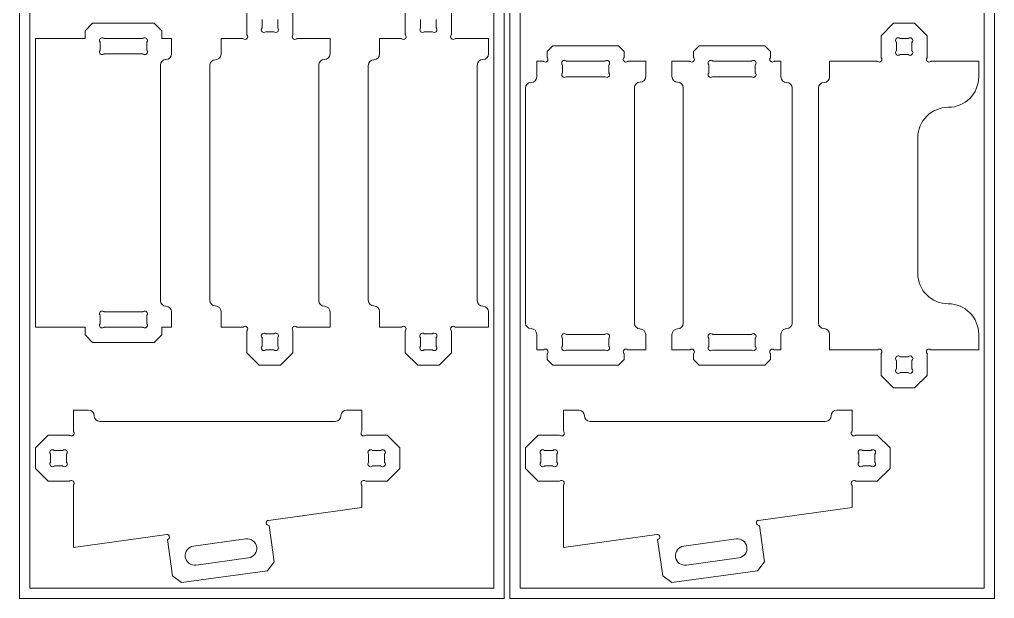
# Model space of a CAD drawing. Header units: millimetres. Extents: x 0 to 2440, y 0 to 1220.
# Drawn here: x 0 to 1217, y 0 to 722 of the extents above; entities that cross this region are included whole.
import ezdxf

# ---------------------------------------------------------------- set-up
doc = ezdxf.new("R2010")
doc.units = ezdxf.units.MM

msp = doc.modelspace()

# ---------------------------------------------------------------- linework, layer by layer
at = {"color": 7, "linetype": 'Continuous', "lineweight": 15}
for p, q in [((0, 1220), (0, 0)), ((604.9, 0), (604.9, 1220)), ((611.7, 1220), (611.7, 0)), ((1216.6, 0), (1216.6, 1220)), ((13, 1207), (13, 13)), ((591.9, 13), (591.9, 1207)), ((624.7, 1207), (624.7, 13)), ((1203.6, 13), (1203.6, 1207)), ((283.7, 703.5), (283.7, 730.6)), ((341.2, 730.6), (341.2, 703.5)), ((481.4, 703.5), (481.4, 730.6)), ((538.9, 730.6), (538.9, 703.5)), ((302.8, 712), (302.8, 722.1)), ((322.2, 722.1), (322.2, 712)), ((500.5, 712), (500.5, 722.1)), ((519.9, 722.1), (519.9, 712)), ((81.8, 708.1), (91.3, 717.6)), ((81.8, 698.6), (81.8, 708.1)), ((91.3, 717.6), (168.2, 717.6)), ((168.2, 717.6), (177.7, 708.1)), ((177.7, 708.1), (177.7, 698.6)), ((317.3, 707.1), (307.7, 707.1)), ((515, 707.1), (505.4, 707.1)), ((1075.1, 702), (1090.8, 717.6)), ((1090.8, 717.6), (1117, 717.6)), ((1117, 717.6), (1132.6, 702)), ((19.8, 698.6), (19.8, 338.6)), ((19.8, 698.6), (81.8, 698.6)), ((106.3, 698.6), (153.2, 698.6)), ((177.7, 698.6), (189.8, 698.6)), ((189.8, 698.6), (189.8, 679.5)), ((251.5, 698.6), (278.8, 698.6)), ((251.5, 679.1), (251.5, 698.6)), ((346.1, 698.6), (387.5, 698.6)), ((387.5, 698.6), (387.5, 679.5)), ((449.2, 698.6), (476.6, 698.6)), ((449.2, 679.1), (449.2, 698.6)), ((543.8, 698.6), (585.2, 698.6)), ((585.2, 698.6), (585.2, 679.5)), ((1075.1, 675.3), (1075.1, 702)), ((1094.2, 683.6), (1094.2, 693.7)), ((1099.1, 698.6), (1108.7, 698.6)), ((1113.6, 693.7), (1113.6, 683.6)), ((1132.6, 702), (1132.6, 675.3)), ((100.8, 685), (100.8, 693.2)), ((158.7, 693.2), (158.7, 685)), ((658.5, 682.3), (665.4, 689.3)), ((658.5, 675.3), (658.5, 682.3)), ((665.4, 689.3), (747.4, 689.3)), ((747.4, 689.3), (754.4, 682.3)), ((754.4, 682.3), (754.4, 675.3)), ((848.2, 689.3), (841.2, 682.3)), ((841.2, 682.3), (841.2, 675.3)), ((930.2, 689.3), (848.2, 689.3)), ((937.1, 682.3), (930.2, 689.3)), ((937.1, 675.3), (937.1, 682.3)), ((153.2, 679.5), (106.3, 679.5)), ((645.4, 670.2), (653.4, 670.2)), ((645.4, 650.8), (645.4, 670.2)), ((682.6, 670.4), (730.2, 670.4)), ((759.5, 670.2), (781.4, 670.2)), ((781.4, 670.2), (781.4, 651.2)), ((836.1, 670.2), (814.2, 670.2)), ((814.2, 670.2), (814.2, 651.2)), ((913, 670.4), (865.4, 670.4)), ((950.2, 670.2), (942.2, 670.2)), ((950.2, 650.8), (950.2, 670.2)), ((1010.9, 670.2), (1070, 670.2)), ((1010.9, 650.8), (1010.9, 670.2)), ((1108.7, 678.7), (1099.1, 678.7)), ((1137.7, 670.2), (1196.9, 670.2)), ((1196.9, 670.2), (1196.9, 650.8)), ((175.8, 371.6), (175.8, 665.5)), ((237.5, 665.1), (237.5, 372)), ((373.5, 371.6), (373.5, 665.5)), ((435.2, 665.1), (435.2, 372)), ((571.2, 371.6), (571.2, 665.5)), ((677.5, 656.1), (677.5, 665.3)), ((735.4, 665.3), (735.4, 656.1)), ((860.2, 665.3), (860.2, 656.1)), ((918.1, 656.1), (918.1, 665.3)), ((730.2, 651), (682.6, 651)), ((865.4, 651), (913, 651)), ((631.4, 636.8), (631.4, 343.7)), ((767.4, 343.3), (767.4, 637.2)), ((828.2, 637.2), (828.2, 343.3)), ((964.2, 343.7), (964.2, 636.8)), ((996.9, 636.8), (996.9, 343.7)), ((1120.9, 405.7), (1120.9, 574.8)), ((153.2, 357.6), (106.3, 357.6)), ((189.8, 338.6), (189.8, 357.6)), ((251.5, 358), (251.5, 338.6)), ((387.5, 338.6), (387.5, 357.6)), ((449.2, 358), (449.2, 338.6)), ((585.2, 338.6), (585.2, 357.6)), ((100.8, 352.2), (100.8, 344)), ((158.7, 344), (158.7, 352.2)), ((19.8, 338.6), (81.8, 338.6)), ((81.8, 338.6), (81.8, 329.1)), ((81.8, 329.1), (91.3, 319.5)), ((106.3, 338.6), (153.2, 338.6)), ((168.2, 319.5), (177.7, 329.1)), ((177.7, 329.1), (177.7, 338.6)), ((177.7, 338.6), (189.8, 338.6)), ((251.5, 338.6), (278.8, 338.6)), ((283.7, 333.7), (283.7, 306.6)), ((317.3, 330.1), (307.7, 330.1)), ((341.2, 306.6), (341.2, 333.7)), ((346.1, 338.6), (387.5, 338.6)), ((449.2, 338.6), (476.6, 338.6)), ((481.4, 333.7), (481.4, 306.6)), ((515, 330.1), (505.4, 330.1)), ((538.9, 306.6), (538.9, 333.7)), ((543.8, 338.6), (585.2, 338.6)), ((645.4, 329.7), (645.4, 310.2)), ((730.2, 329.4), (682.6, 329.4)), ((781.4, 310.2), (781.4, 329.3)), ((814.2, 310.2), (814.2, 329.3)), ((865.4, 329.4), (913, 329.4)), ((950.2, 329.7), (950.2, 310.2)), ((1010.9, 329.7), (1010.9, 310.2)), ((1196.9, 310.2), (1196.9, 329.7)), ((91.3, 319.5), (168.2, 319.5)), ((302.8, 325.2), (302.8, 315.1)), ((322.2, 315.1), (322.2, 325.2)), ((500.5, 325.2), (500.5, 315.1)), ((519.9, 315.1), (519.9, 325.2)), ((677.5, 324.3), (677.5, 315.2)), ((735.4, 315.2), (735.4, 324.3)), ((860.2, 315.2), (860.2, 324.3)), ((918.1, 324.3), (918.1, 315.2)), ((283.7, 306.6), (299.1, 291.2)), ((307.7, 310.2), (317.3, 310.2)), ((325.8, 291.2), (341.2, 306.6)), ((481.4, 306.6), (496.9, 291.2)), ((505.4, 310.2), (515, 310.2)), ((523.5, 291.2), (538.9, 306.6)), ((645.4, 310.2), (653.4, 310.2)), ((658.5, 305.1), (658.5, 298.1)), ((682.6, 310), (730.2, 310)), ((754.4, 298.1), (754.4, 305.1)), ((759.5, 310.2), (781.4, 310.2)), ((836.1, 310.2), (814.2, 310.2)), ((841.2, 298.1), (841.2, 305.1)), ((913, 310), (865.4, 310)), ((937.1, 305.1), (937.1, 298.1)), ((950.2, 310.2), (942.2, 310.2)), ((1010.9, 310.2), (1070, 310.2)), ((1075.1, 305.1), (1075.1, 278.4)), ((1132.6, 278.4), (1132.6, 305.1)), ((1137.7, 310.2), (1196.9, 310.2)), ((658.5, 298.1), (665.4, 291.2)), ((747.4, 291.2), (754.4, 298.1)), ((848.2, 291.2), (841.2, 298.1)), ((937.1, 298.1), (930.2, 291.2)), ((1094.2, 296.8), (1094.2, 286.7)), ((1108.7, 301.7), (1099.1, 301.7)), ((1113.6, 286.7), (1113.6, 296.8)), ((299.1, 291.2), (325.8, 291.2)), ((496.9, 291.2), (523.5, 291.2)), ((665.4, 291.2), (747.4, 291.2)), ((930.2, 291.2), (848.2, 291.2)), ((1099.1, 281.8), (1108.7, 281.8)), ((1075.1, 278.4), (1090.8, 262.8)), ((1117, 262.8), (1132.6, 278.4)), ((1090.8, 262.8), (1117, 262.8)), ((67.2, 235), (86.2, 235)), ((67.2, 209.2), (67.2, 235)), ((427.2, 235), (408.1, 235)), ((427.2, 209.2), (427.2, 235)), ((678.9, 209.2), (678.9, 235)), ((678.9, 235), (697.9, 235)), ((1038.9, 235), (1019.8, 235)), ((1038.9, 209.2), (1038.9, 235)), ((394.1, 221), (100.2, 221)), ((1005.8, 221), (711.9, 221)), ((19.8, 187.8), (35.7, 203.8)), ((35.7, 203.8), (61.8, 203.8)), ((458.7, 203.8), (432.6, 203.8)), ((474.6, 187.8), (458.7, 203.8)), ((631.4, 187.8), (647.4, 203.8)), ((647.4, 203.8), (673.4, 203.8)), ((1070.3, 203.8), (1044.3, 203.8)), ((1086.3, 187.8), (1070.3, 203.8)), ((19.8, 162.2), (19.8, 187.8)), ((43.7, 184.7), (53.8, 184.7)), ((450.7, 184.7), (440.6, 184.7)), ((474.6, 162.2), (474.6, 187.8)), ((631.4, 162.2), (631.4, 187.8)), ((655.4, 184.7), (665.5, 184.7)), ((1062.4, 184.7), (1052.3, 184.7)), ((1086.3, 162.2), (1086.3, 187.8)), ((38.8, 170.2), (38.8, 179.8)), ((58.7, 179.8), (58.7, 170.2)), ((435.7, 179.8), (435.7, 170.2)), ((455.6, 170.2), (455.6, 179.8)), ((650.5, 170.2), (650.5, 179.8)), ((670.3, 179.8), (670.3, 170.2)), ((1047.4, 179.8), (1047.4, 170.2)), ((1067.2, 170.2), (1067.2, 179.8)), ((35.7, 146.3), (19.8, 162.2)), ((53.8, 165.3), (43.7, 165.3)), ((440.6, 165.3), (450.7, 165.3)), ((458.7, 146.3), (474.6, 162.2)), ((647.4, 146.3), (631.4, 162.2)), ((665.5, 165.3), (655.4, 165.3)), ((1052.3, 165.3), (1062.4, 165.3)), ((1070.3, 146.3), (1086.3, 162.2)), ((61.8, 146.3), (35.7, 146.3)), ((432.6, 146.3), (458.7, 146.3)), ((673.4, 146.3), (647.4, 146.3)), ((1044.3, 146.3), (1070.3, 146.3)), ((67.2, 63.7), (67.2, 140.9)), ((427.2, 113.7), (427.2, 140.9)), ((678.9, 63.7), (678.9, 140.9)), ((1038.9, 113.7), (1038.9, 140.9)), ((310.6, 97.5), (427.2, 113.7)), ((922.3, 97.5), (1038.9, 113.7)), ((317.8, 45.9), (311.5, 91.2)), ((929.5, 45.9), (923.2, 91.2)), ((67.2, 63.7), (183.7, 79.9)), ((184.6, 73.6), (190.9, 28.3)), ((282.5, 74.4), (217.1, 65.3)), ((678.9, 63.7), (795.4, 79.9)), ((796.3, 73.6), (802.6, 28.3)), ((894.2, 74.4), (828.8, 65.3)), ((220.4, 41.5), (285.8, 50.6)), ((832.1, 41.5), (897.5, 50.6)), ((309.3, 34.6), (317.8, 45.9)), ((920.9, 34.6), (929.5, 45.9)), ((190.9, 28.3), (202.2, 19.8)), ((202.2, 19.8), (309.3, 34.6)), ((802.6, 28.3), (813.9, 19.8)), ((813.9, 19.8), (920.9, 34.6)), ((13, 13), (591.9, 13)), ((624.7, 13), (1203.6, 13)), ((0, 0), (604.9, 0)), ((611.7, 0), (1216.6, 0))]:
    msp.add_line(p, q, dxfattribs=at)
for centre, radius, start, end in [((302.4, 722.1), 0.4, 0, 42.4055), ((302.4, 722.1), 0.4, 0, 42.4055), ((322.6, 722.1), 0.4, 137.5945, 180), ((322.6, 722.1), 0.4, 137.5945, 180), ((500.1, 722.1), 0.4, 0, 42.4055), ((500.1, 722.1), 0.4, 0, 42.4055), ((520.3, 722.1), 0.4, 137.5945, 180), ((520.3, 722.1), 0.4, 137.5945, 180), ((305.1, 709.5), 3.35, 137.5945, 312.4055), ((305.1, 709.5), 3.35, 137.5945, 312.4055), ((302.4, 712), 0.4, 317.5945, 0), ((302.4, 712), 0.4, 317.5945, 0), ((307.7, 706.7), 0.4, 90, 132.4055), ((307.7, 706.7), 0.4, 90, 132.4055), ((317.3, 706.7), 0.4, 47.5945, 90), ((317.3, 706.7), 0.4, 47.5945, 90), ((319.8, 709.5), 3.35, 227.5945, 42.4055), ((319.8, 709.5), 3.35, 227.5945, 42.4055), ((322.6, 712), 0.4, 180, 222.4055), ((322.6, 712), 0.4, 180, 222.4055), ((502.9, 709.5), 3.34, 137.5945, 312.4055), ((502.9, 709.5), 3.34, 137.5945, 312.4055), ((500.1, 712), 0.4, 317.5945, 0), ((500.1, 712), 0.4, 317.5945, 0), ((505.4, 706.7), 0.4, 90, 132.4055), ((505.4, 706.7), 0.4, 90, 132.4055), ((515, 706.7), 0.4, 47.5945, 90), ((515, 706.7), 0.4, 47.5945, 90), ((517.5, 709.5), 3.35, 227.5945, 42.4055), ((517.5, 709.5), 3.35, 227.5945, 42.4055), ((520.3, 712), 0.4, 180, 222.4055), ((520.3, 712), 0.4, 180, 222.4055), ((103.2, 696.2), 3.35, 54.428, 215.572), ((103.2, 696.2), 3.35, 54.428, 215.572), ((98.9, 693.2), 1.91, 0, 35.572), ((98.9, 693.2), 1.91, 0, 35.572), ((106.3, 700.5), 1.91, 234.428, 270), ((106.3, 700.5), 1.91, 234.428, 270), ((153.2, 700.5), 1.91, 270, 305.572), ((153.2, 700.5), 1.91, 270, 305.572), ((156.3, 696.2), 3.34, 324.428, 125.572), ((156.3, 696.2), 3.34, 324.428, 125.572), ((160.6, 693.2), 1.91, 144.428, 180), ((160.6, 693.2), 1.91, 144.428, 180), ((278.8, 698.2), 0.4, 47.5945, 90), ((278.8, 698.2), 0.4, 47.5945, 90), ((281.4, 700.9), 3.35, 227.5945, 42.4055), ((281.4, 700.9), 3.35, 227.5945, 42.4055), ((284.1, 703.5), 0.4, 180, 222.4055), ((284.1, 703.5), 0.4, 180, 222.4055), ((343.6, 700.9), 3.35, 137.5945, 312.4055), ((343.6, 700.9), 3.35, 137.5945, 312.4055), ((340.8, 703.5), 0.4, 317.5945, 0), ((340.8, 703.5), 0.4, 317.5945, 0), ((346.1, 698.2), 0.4, 90, 132.4055), ((346.1, 698.2), 0.4, 90, 132.4055), ((476.6, 698.2), 0.4, 47.5945, 90), ((476.6, 698.2), 0.4, 47.5945, 90), ((479.1, 700.9), 3.35, 227.5945, 42.4055), ((479.1, 700.9), 3.35, 227.5945, 42.4055), ((481.8, 703.5), 0.4, 180, 222.4055), ((481.8, 703.5), 0.4, 180, 222.4055), ((541.3, 700.9), 3.35, 137.5945, 312.4055), ((541.3, 700.9), 3.35, 137.5945, 312.4055), ((538.5, 703.5), 0.4, 317.5945, 0), ((538.5, 703.5), 0.4, 317.5945, 0), ((543.8, 698.2), 0.4, 90, 132.4055), ((543.8, 698.2), 0.4, 90, 132.4055), ((1096.5, 696.2), 3.35, 47.5945, 222.4055), ((1096.5, 696.2), 3.35, 47.5945, 222.4055), ((1093.8, 693.7), 0.4, 0, 42.4055), ((1093.8, 693.7), 0.4, 0, 42.4055), ((1099.1, 699), 0.4, 227.5945, 270), ((1099.1, 699), 0.4, 227.5945, 270), ((1108.7, 699), 0.4, 270, 312.4055), ((1108.7, 699), 0.4, 270, 312.4055), ((1111.2, 696.2), 3.34, 317.5945, 132.4055), ((1111.2, 696.2), 3.34, 317.5945, 132.4055), ((1114, 693.7), 0.4, 137.5945, 180), ((1114, 693.7), 0.4, 137.5945, 180), ((103.2, 681.9), 3.34, 144.428, 305.572), ((103.2, 681.9), 3.34, 144.428, 305.572), ((98.9, 685), 1.91, 324.428, 0), ((98.9, 685), 1.91, 324.428, 0), ((156.3, 681.9), 3.35, 234.428, 35.572), ((156.3, 681.9), 3.35, 234.428, 35.572), ((160.6, 685), 1.91, 180, 215.572), ((160.6, 685), 1.91, 180, 215.572), ((1096.5, 681.1), 3.35, 137.5945, 312.4055), ((1096.5, 681.1), 3.35, 137.5945, 312.4055), ((1093.8, 683.6), 0.4, 317.5945, 0), ((1093.8, 683.6), 0.4, 317.5945, 0), ((1111.2, 681.1), 3.35, 227.5945, 42.4055), ((1111.2, 681.1), 3.35, 227.5945, 42.4055), ((1114, 683.6), 0.4, 180, 222.4055), ((1114, 683.6), 0.4, 180, 222.4055), ((106.3, 677.6), 1.9, 90, 125.572), ((106.3, 677.6), 1.9, 90, 125.572), ((153.2, 677.6), 1.91, 54.428, 90), ((153.2, 677.6), 1.91, 54.428, 90), ((182.8, 665.5), 7, 90, 180), ((182.8, 665.5), 7, 90, 180), ((182.8, 679.5), 7, 270, 0), ((182.8, 679.5), 7, 270, 0), ((244.5, 665.1), 7, 90, 180), ((244.5, 665.1), 7, 90, 180), ((244.5, 679.1), 7, 270, 0), ((244.5, 679.1), 7, 270, 0), ((380.5, 665.5), 7, 90, 180), ((380.5, 665.5), 7, 90, 180), ((380.5, 679.5), 7, 270, 0), ((380.5, 679.5), 7, 270, 0), ((442.2, 665.1), 7, 90, 180), ((442.2, 665.1), 7, 90, 180), ((442.2, 679.1), 7, 270, 0), ((442.2, 679.1), 7, 270, 0), ((578.2, 665.5), 7, 90, 180), ((578.2, 665.5), 7, 90, 180), ((578.2, 679.5), 7, 270, 0), ((578.2, 679.5), 7, 270, 0), ((653.4, 669.2), 1, 50.7612, 90), ((653.4, 669.2), 1, 50.7612, 90), ((656.1, 672.6), 3.35, 230.7612, 39.2388), ((656.1, 672.6), 3.35, 230.7612, 39.2388), ((659.5, 675.3), 1, 180, 219.2388), ((659.5, 675.3), 1, 180, 219.2388), ((679.9, 668), 3.34, 50.7612, 219.2388), ((679.9, 668), 3.34, 50.7612, 219.2388), ((682.6, 671.4), 1, 230.7612, 270), ((682.6, 671.4), 1, 230.7612, 270), ((730.2, 671.4), 1, 270, 309.2388), ((730.2, 671.4), 1, 270, 309.2388), ((733, 668), 3.35, 320.7612, 129.2388), ((733, 668), 3.35, 320.7612, 129.2388), ((756.8, 672.6), 3.34, 140.7612, 309.2388), ((756.8, 672.6), 3.34, 140.7612, 309.2388), ((753.4, 675.3), 1, 320.7612, 0), ((753.4, 675.3), 1, 320.7612, 0), ((759.5, 669.2), 1, 90, 129.2388), ((759.5, 669.2), 1, 90, 129.2388), ((836.1, 669.2), 1, 50.7612, 90), ((836.1, 669.2), 1, 50.7612, 90), ((838.8, 672.6), 3.35, 230.7612, 39.2388), ((838.8, 672.6), 3.35, 230.7612, 39.2388), ((842.2, 675.3), 1, 180, 219.2388), ((842.2, 675.3), 1, 180, 219.2388), ((862.6, 668), 3.35, 50.7612, 219.2388), ((862.6, 668), 3.35, 50.7612, 219.2388), ((865.4, 671.4), 1, 230.7612, 270), ((865.4, 671.4), 1, 230.7612, 270), ((913, 671.4), 1, 270, 309.2388), ((913, 671.4), 1, 270, 309.2388), ((915.7, 668), 3.34, 320.7612, 129.2388), ((915.7, 668), 3.34, 320.7612, 129.2388), ((939.5, 672.6), 3.34, 140.7612, 309.2388), ((939.5, 672.6), 3.34, 140.7612, 309.2388), ((936.1, 675.3), 1, 320.7612, 0), ((936.1, 675.3), 1, 320.7612, 0), ((942.2, 669.2), 1, 90, 129.2388), ((942.2, 669.2), 1, 90, 129.2388), ((1070, 669.2), 1, 50.7612, 90), ((1070, 669.2), 1, 50.7612, 90), ((1072.8, 672.6), 3.35, 230.7612, 39.2388), ((1072.8, 672.6), 3.35, 230.7612, 39.2388), ((1076.1, 675.3), 1, 180, 219.2388), ((1076.1, 675.3), 1, 180, 219.2388), ((1099.1, 678.3), 0.4, 90, 132.4055), ((1099.1, 678.3), 0.4, 90, 132.4055), ((1108.7, 678.3), 0.4, 47.5945, 90), ((1108.7, 678.3), 0.4, 47.5945, 90), ((1135, 672.6), 3.35, 140.7612, 309.2388), ((1135, 672.6), 3.35, 140.7612, 309.2388), ((1131.6, 675.3), 1, 320.7612, 0), ((1131.6, 675.3), 1, 320.7612, 0), ((1137.7, 669.2), 1, 90, 129.2388), ((1137.7, 669.2), 1, 90, 129.2388), ((676.5, 665.3), 1, 0, 39.2388), ((676.5, 665.3), 1, 0, 39.2388), ((736.4, 665.3), 1, 140.7612, 180), ((736.4, 665.3), 1, 140.7612, 180), ((859.2, 665.3), 1, 0, 39.2388), ((859.2, 665.3), 1, 0, 39.2388), ((919.1, 665.3), 1, 140.7612, 180), ((919.1, 665.3), 1, 140.7612, 180), ((638.4, 650.8), 7, 270, 0), ((638.4, 650.8), 7, 270, 0), ((679.9, 653.4), 3.34, 140.7612, 309.2388), ((679.9, 653.4), 3.34, 140.7612, 309.2388), ((676.5, 656.1), 1, 320.7612, 0), ((676.5, 656.1), 1, 320.7612, 0), ((682.6, 650), 1, 90, 129.2388), ((682.6, 650), 1, 90, 129.2388), ((730.2, 650), 1, 50.7612, 90), ((730.2, 650), 1, 50.7612, 90), ((733, 653.4), 3.34, 230.7612, 39.2388), ((733, 653.4), 3.34, 230.7612, 39.2388), ((736.4, 656.1), 1, 180, 219.2388), ((736.4, 656.1), 1, 180, 219.2388), ((774.4, 651.2), 7, 270, 0), ((774.4, 651.2), 7, 270, 0), ((821.2, 651.2), 7, 180, 270), ((821.2, 651.2), 7, 180, 270), ((862.6, 653.4), 3.34, 140.7612, 309.2388), ((862.6, 653.4), 3.34, 140.7612, 309.2388), ((859.2, 656.1), 1, 320.7612, 0), ((859.2, 656.1), 1, 320.7612, 0), ((865.4, 650), 1, 90, 129.2388), ((865.4, 650), 1, 90, 129.2388), ((913, 650), 1, 50.7612, 90), ((913, 650), 1, 50.7612, 90), ((915.7, 653.4), 3.34, 230.7612, 39.2388), ((915.7, 653.4), 3.34, 230.7612, 39.2388), ((919.1, 656.1), 1, 180, 219.2388), ((919.1, 656.1), 1, 180, 219.2388), ((957.2, 650.8), 7, 180, 270), ((957.2, 650.8), 7, 180, 270), ((1003.9, 650.8), 7, 270, 0), ((1003.9, 650.8), 7, 270, 0), ((1158.9, 650.8), 38, 270, 0), ((1158.9, 650.8), 38, 270, 0), ((638.4, 636.8), 7, 90, 180), ((638.4, 636.8), 7, 90, 180), ((774.4, 637.2), 7, 90, 180), ((774.4, 637.2), 7, 90, 180), ((821.2, 637.2), 7, 0, 90), ((821.2, 637.2), 7, 0, 90), ((957.2, 636.8), 7, 0, 90), ((957.2, 636.8), 7, 0, 90), ((1003.9, 636.8), 7, 90, 180), ((1003.9, 636.8), 7, 90, 180), ((1158.9, 574.8), 38, 90, 180), ((1158.9, 574.8), 38, 90, 180), ((1158.9, 405.7), 38, 180, 270), ((1158.9, 405.7), 38, 180, 270), ((182.8, 371.6), 7, 180, 270), ((182.8, 371.6), 7, 180, 270), ((244.5, 372), 7, 180, 270), ((244.5, 372), 7, 180, 270), ((244.5, 358), 7, 0, 90), ((244.5, 358), 7, 0, 90), ((380.5, 371.6), 7, 180, 270), ((380.5, 371.6), 7, 180, 270), ((442.2, 372), 7, 180, 270), ((442.2, 372), 7, 180, 270), ((442.2, 358), 7, 0, 90), ((442.2, 358), 7, 0, 90), ((578.2, 371.6), 7, 180, 270), ((578.2, 371.6), 7, 180, 270), ((1158.9, 329.7), 38, 0, 90), ((1158.9, 329.7), 38, 0, 90), ((103.2, 355.3), 3.35, 54.428, 215.572), ((103.2, 355.3), 3.35, 54.428, 215.572), ((98.9, 352.2), 1.9, 0, 35.572), ((98.9, 352.2), 1.9, 0, 35.572), ((106.3, 359.5), 1.9, 234.428, 270), ((106.3, 359.5), 1.9, 234.428, 270), ((153.2, 359.5), 1.9, 270, 305.572), ((153.2, 359.5), 1.9, 270, 305.572), ((156.3, 355.3), 3.35, 324.428, 125.572), ((156.3, 355.3), 3.35, 324.428, 125.572), ((160.6, 352.2), 1.91, 144.428, 180), ((160.6, 352.2), 1.91, 144.428, 180), ((182.8, 357.6), 7, 0, 90), ((182.8, 357.6), 7, 0, 90), ((380.5, 357.6), 7, 0, 90), ((380.5, 357.6), 7, 0, 90), ((578.2, 357.6), 7, 0, 90), ((578.2, 357.6), 7, 0, 90), ((103.2, 340.9), 3.35, 144.428, 305.572), ((103.2, 340.9), 3.35, 144.428, 305.572), ((98.9, 344), 1.9, 324.428, 0), ((98.9, 344), 1.9, 324.428, 0), ((156.3, 340.9), 3.35, 234.428, 35.572), ((156.3, 340.9), 3.35, 234.428, 35.572), ((160.6, 344), 1.91, 180, 215.572), ((160.6, 344), 1.91, 180, 215.572), ((638.4, 343.7), 7, 180, 270), ((638.4, 343.7), 7, 180, 270), ((774.4, 343.3), 7, 180, 270), ((774.4, 343.3), 7, 180, 270), ((821.2, 343.3), 7, 270, 0), ((821.2, 343.3), 7, 270, 0), ((957.2, 343.7), 7, 270, 0), ((957.2, 343.7), 7, 270, 0), ((1003.9, 343.7), 7, 180, 270), ((1003.9, 343.7), 7, 180, 270), ((106.3, 336.7), 1.91, 90, 125.572), ((106.3, 336.7), 1.91, 90, 125.572), ((153.2, 336.7), 1.91, 54.428, 90), ((153.2, 336.7), 1.91, 54.428, 90), ((278.8, 339), 0.4, 270, 312.4055), ((278.8, 339), 0.4, 270, 312.4055), ((281.4, 336.2), 3.35, 317.5945, 132.4055), ((281.4, 336.2), 3.35, 317.5945, 132.4055), ((284.1, 333.7), 0.4, 137.5945, 180), ((284.1, 333.7), 0.4, 137.5945, 180), ((305.1, 327.7), 3.35, 47.5945, 222.4055), ((305.1, 327.7), 3.35, 47.5945, 222.4055), ((307.7, 330.5), 0.4, 227.5945, 270), ((307.7, 330.5), 0.4, 227.5945, 270), ((317.3, 330.5), 0.4, 270, 312.4055), ((317.3, 330.5), 0.4, 270, 312.4055), ((319.8, 327.7), 3.35, 317.5945, 132.4055), ((319.8, 327.7), 3.35, 317.5945, 132.4055), ((343.6, 336.2), 3.35, 47.5945, 222.4055), ((343.6, 336.2), 3.35, 47.5945, 222.4055), ((340.8, 333.7), 0.4, 0, 42.4055), ((340.8, 333.7), 0.4, 0, 42.4055), ((346.1, 339), 0.4, 227.5945, 270), ((346.1, 339), 0.4, 227.5945, 270), ((476.6, 339), 0.4, 270, 312.4055), ((476.6, 339), 0.4, 270, 312.4055), ((479.1, 336.2), 3.35, 317.5945, 132.4055), ((479.1, 336.2), 3.35, 317.5945, 132.4055), ((481.8, 333.7), 0.4, 137.5945, 180), ((481.8, 333.7), 0.4, 137.5945, 180), ((502.9, 327.7), 3.35, 47.5945, 222.4055), ((502.9, 327.7), 3.35, 47.5945, 222.4055), ((505.4, 330.5), 0.4, 227.5945, 270), ((505.4, 330.5), 0.4, 227.5945, 270), ((515, 330.5), 0.4, 270, 312.4055), ((515, 330.5), 0.4, 270, 312.4055), ((517.5, 327.7), 3.35, 317.5945, 132.4055), ((517.5, 327.7), 3.35, 317.5945, 132.4055), ((541.3, 336.2), 3.35, 47.5945, 222.4055), ((541.3, 336.2), 3.35, 47.5945, 222.4055), ((538.5, 333.7), 0.4, 0, 42.4055), ((538.5, 333.7), 0.4, 0, 42.4055), ((543.8, 339), 0.4, 227.5945, 270), ((543.8, 339), 0.4, 227.5945, 270), ((638.4, 329.7), 7, 0, 90), ((638.4, 329.7), 7, 0, 90), ((679.9, 327.1), 3.34, 50.7612, 219.2388), ((679.9, 327.1), 3.34, 50.7612, 219.2388), ((682.6, 330.4), 1, 230.7612, 270), ((682.6, 330.4), 1, 230.7612, 270), ((730.2, 330.4), 1, 270, 309.2388), ((730.2, 330.4), 1, 270, 309.2388), ((733, 327.1), 3.35, 320.7612, 129.2388), ((733, 327.1), 3.35, 320.7612, 129.2388), ((774.4, 329.3), 7, 0, 90), ((774.4, 329.3), 7, 0, 90), ((821.2, 329.3), 7, 90, 180), ((821.2, 329.3), 7, 90, 180), ((862.6, 327.1), 3.34, 50.7612, 219.2388), ((862.6, 327.1), 3.34, 50.7612, 219.2388), ((865.4, 330.4), 1, 230.7612, 270), ((865.4, 330.4), 1, 230.7612, 270), ((913, 330.4), 1, 270, 309.2388), ((913, 330.4), 1, 270, 309.2388), ((915.7, 327.1), 3.34, 320.7612, 129.2388), ((915.7, 327.1), 3.34, 320.7612, 129.2388), ((957.2, 329.7), 7, 90, 180), ((957.2, 329.7), 7, 90, 180), ((1003.9, 329.7), 7, 0, 90), ((1003.9, 329.7), 7, 0, 90), ((302.4, 325.2), 0.4, 0, 42.4055), ((302.4, 325.2), 0.4, 0, 42.4055), ((322.6, 325.2), 0.4, 137.5945, 180), ((322.6, 325.2), 0.4, 137.5945, 180), ((500.1, 325.2), 0.4, 0, 42.4055), ((500.1, 325.2), 0.4, 0, 42.4055), ((520.3, 325.2), 0.4, 137.5945, 180), ((520.3, 325.2), 0.4, 137.5945, 180), ((676.5, 324.3), 1, 0, 39.2388), ((676.5, 324.3), 1, 0, 39.2388), ((736.4, 324.3), 1, 140.7612, 180), ((736.4, 324.3), 1, 140.7612, 180), ((859.2, 324.3), 1, 0, 39.2388), ((859.2, 324.3), 1, 0, 39.2388), ((919.1, 324.3), 1, 140.7612, 180), ((919.1, 324.3), 1, 140.7612, 180), ((305.1, 312.6), 3.35, 137.5945, 312.4055), ((305.1, 312.6), 3.35, 137.5945, 312.4055), ((302.4, 315.1), 0.4, 317.5945, 0), ((302.4, 315.1), 0.4, 317.5945, 0), ((307.7, 309.8), 0.4, 90, 132.4055), ((307.7, 309.8), 0.4, 90, 132.4055), ((317.3, 309.8), 0.4, 47.5945, 90), ((317.3, 309.8), 0.4, 47.5945, 90), ((319.8, 312.6), 3.35, 227.5945, 42.4055), ((319.8, 312.6), 3.35, 227.5945, 42.4055), ((322.6, 315.1), 0.4, 180, 222.4055), ((322.6, 315.1), 0.4, 180, 222.4055), ((502.9, 312.6), 3.35, 137.5945, 312.4055), ((502.9, 312.6), 3.35, 137.5945, 312.4055), ((500.1, 315.1), 0.4, 317.5945, 0), ((500.1, 315.1), 0.4, 317.5945, 0), ((505.4, 309.8), 0.4, 90, 132.4055), ((505.4, 309.8), 0.4, 90, 132.4055), ((515, 309.8), 0.4, 47.5945, 90), ((515, 309.8), 0.4, 47.5945, 90), ((517.5, 312.6), 3.35, 227.5945, 42.4055), ((517.5, 312.6), 3.35, 227.5945, 42.4055), ((520.3, 315.1), 0.4, 180, 222.4055), ((520.3, 315.1), 0.4, 180, 222.4055), ((653.4, 311.2), 1, 270, 309.2388), ((653.4, 311.2), 1, 270, 309.2388), ((656.1, 307.8), 3.34, 320.7612, 129.2388), ((656.1, 307.8), 3.34, 320.7612, 129.2388), ((659.5, 305.1), 1, 140.7612, 180), ((659.5, 305.1), 1, 140.7612, 180), ((679.9, 312.4), 3.35, 140.7612, 309.2388), ((679.9, 312.4), 3.35, 140.7612, 309.2388), ((676.5, 315.2), 1, 320.7612, 0), ((676.5, 315.2), 1, 320.7612, 0), ((682.6, 309), 1, 90, 129.2388), ((682.6, 309), 1, 90, 129.2388), ((730.2, 309), 1, 50.7612, 90), ((730.2, 309), 1, 50.7612, 90), ((733, 312.4), 3.35, 230.7612, 39.2388), ((733, 312.4), 3.35, 230.7612, 39.2388), ((736.4, 315.2), 1, 180, 219.2388), ((736.4, 315.2), 1, 180, 219.2388), ((756.8, 307.8), 3.34, 50.7612, 219.2388), ((756.8, 307.8), 3.34, 50.7612, 219.2388), ((753.4, 305.1), 1, 0, 39.2388), ((753.4, 305.1), 1, 0, 39.2388), ((759.5, 311.2), 1, 230.7612, 270), ((759.5, 311.2), 1, 230.7612, 270), ((836.1, 311.2), 1, 270, 309.2388), ((836.1, 311.2), 1, 270, 309.2388), ((838.8, 307.8), 3.35, 320.7612, 129.2388), ((838.8, 307.8), 3.35, 320.7612, 129.2388), ((842.2, 305.1), 1, 140.7612, 180), ((842.2, 305.1), 1, 140.7612, 180), ((862.6, 312.4), 3.34, 140.7612, 309.2388), ((862.6, 312.4), 3.34, 140.7612, 309.2388), ((859.2, 315.2), 1, 320.7612, 0), ((859.2, 315.2), 1, 320.7612, 0), ((865.4, 309), 1, 90, 129.2388), ((865.4, 309), 1, 90, 129.2388), ((913, 309), 1, 50.7612, 90), ((913, 309), 1, 50.7612, 90), ((915.7, 312.4), 3.34, 230.7612, 39.2388), ((915.7, 312.4), 3.34, 230.7612, 39.2388), ((919.1, 315.2), 1, 180, 219.2388), ((919.1, 315.2), 1, 180, 219.2388), ((939.5, 307.8), 3.35, 50.7612, 219.2388), ((939.5, 307.8), 3.35, 50.7612, 219.2388), ((936.1, 305.1), 1, 0, 39.2388), ((936.1, 305.1), 1, 0, 39.2388), ((942.2, 311.2), 1, 230.7612, 270), ((942.2, 311.2), 1, 230.7612, 270), ((1070, 311.2), 1, 270, 309.2388), ((1070, 311.2), 1, 270, 309.2388), ((1072.8, 307.8), 3.35, 320.7612, 129.2388), ((1072.8, 307.8), 3.35, 320.7612, 129.2388), ((1076.1, 305.1), 1, 140.7612, 180), ((1076.1, 305.1), 1, 140.7612, 180), ((1135, 307.8), 3.35, 50.7612, 219.2388), ((1135, 307.8), 3.35, 50.7612, 219.2388), ((1131.6, 305.1), 1, 0, 39.2388), ((1131.6, 305.1), 1, 0, 39.2388), ((1137.7, 311.2), 1, 230.7612, 270), ((1137.7, 311.2), 1, 230.7612, 270), ((1096.5, 299.3), 3.35, 47.5945, 222.4055), ((1096.5, 299.3), 3.35, 47.5945, 222.4055), ((1093.8, 296.8), 0.4, 0, 42.4055), ((1093.8, 296.8), 0.4, 0, 42.4055), ((1099.1, 302.1), 0.4, 227.5945, 270), ((1099.1, 302.1), 0.4, 227.5945, 270), ((1108.7, 302.1), 0.4, 270, 312.4055), ((1108.7, 302.1), 0.4, 270, 312.4055), ((1111.2, 299.3), 3.35, 317.5945, 132.4055), ((1111.2, 299.3), 3.35, 317.5945, 132.4055), ((1114, 296.8), 0.4, 137.5945, 180), ((1114, 296.8), 0.4, 137.5945, 180), ((1096.5, 284.2), 3.35, 137.5945, 312.4055), ((1096.5, 284.2), 3.35, 137.5945, 312.4055), ((1093.8, 286.7), 0.4, 317.5945, 0), ((1093.8, 286.7), 0.4, 317.5945, 0), ((1099.1, 281.4), 0.4, 90, 132.4055), ((1099.1, 281.4), 0.4, 90, 132.4055), ((1108.7, 281.4), 0.4, 47.5945, 90), ((1108.7, 281.4), 0.4, 47.5945, 90), ((1111.2, 284.2), 3.35, 227.5945, 42.4055), ((1111.2, 284.2), 3.35, 227.5945, 42.4055), ((1114, 286.7), 0.4, 180, 222.4055), ((1114, 286.7), 0.4, 180, 222.4055), ((86.2, 228), 7, 0, 90), ((86.2, 228), 7, 0, 90), ((408.1, 228), 7, 90, 180), ((408.1, 228), 7, 90, 180), ((697.9, 228), 7, 0, 90), ((697.9, 228), 7, 0, 90), ((1019.8, 228), 7, 90, 180), ((1019.8, 228), 7, 90, 180), ((100.2, 228), 7, 180, 270), ((100.2, 228), 7, 180, 270), ((394.1, 228), 7, 270, 0), ((394.1, 228), 7, 270, 0), ((711.9, 228), 7, 180, 270), ((711.9, 228), 7, 180, 270), ((1005.8, 228), 7, 270, 0), ((1005.8, 228), 7, 270, 0), ((64.8, 206.1), 3.35, 234.428, 35.572), ((64.8, 206.1), 3.35, 234.428, 35.572), ((69.1, 209.2), 1.91, 180, 215.572), ((69.1, 209.2), 1.91, 180, 215.572), ((429.5, 206.1), 3.35, 144.428, 305.572), ((429.5, 206.1), 3.35, 144.428, 305.572), ((425.3, 209.2), 1.91, 324.428, 0), ((425.3, 209.2), 1.91, 324.428, 0), ((676.5, 206.1), 3.35, 234.428, 35.572), ((676.5, 206.1), 3.35, 234.428, 35.572), ((680.8, 209.2), 1.91, 180, 215.572), ((680.8, 209.2), 1.91, 180, 215.572), ((1041.2, 206.1), 3.35, 144.428, 305.572), ((1041.2, 206.1), 3.35, 144.428, 305.572), ((1037, 209.2), 1.91, 324.428, 0), ((1037, 209.2), 1.91, 324.428, 0), ((61.8, 201.9), 1.91, 54.428, 90), ((61.8, 201.9), 1.91, 54.428, 90), ((432.6, 201.9), 1.91, 90, 125.572), ((432.6, 201.9), 1.91, 90, 125.572), ((673.4, 201.9), 1.91, 54.428, 90), ((673.4, 201.9), 1.91, 54.428, 90), ((1044.3, 201.9), 1.91, 90, 125.572), ((1044.3, 201.9), 1.91, 90, 125.572), ((41.2, 182.3), 3.35, 47.5945, 222.4055), ((41.2, 182.3), 3.35, 47.5945, 222.4055), ((43.7, 185.1), 0.4, 227.5945, 270), ((43.7, 185.1), 0.4, 227.5945, 270), ((53.8, 185.1), 0.4, 270, 312.4055), ((53.8, 185.1), 0.4, 270, 312.4055), ((56.3, 182.3), 3.35, 317.5945, 132.4055), ((56.3, 182.3), 3.35, 317.5945, 132.4055), ((438.1, 182.3), 3.35, 47.5945, 222.4055), ((438.1, 182.3), 3.35, 47.5945, 222.4055), ((440.6, 185.1), 0.4, 227.5945, 270), ((440.6, 185.1), 0.4, 227.5945, 270), ((450.7, 185.1), 0.4, 270, 312.4055), ((450.7, 185.1), 0.4, 270, 312.4055), ((453.2, 182.3), 3.34, 317.5945, 132.4055), ((453.2, 182.3), 3.34, 317.5945, 132.4055), ((652.9, 182.3), 3.35, 47.5945, 222.4055), ((652.9, 182.3), 3.35, 47.5945, 222.4055), ((655.4, 185.1), 0.4, 227.5945, 270), ((655.4, 185.1), 0.4, 227.5945, 270), ((665.5, 185.1), 0.4, 270, 312.4055), ((665.5, 185.1), 0.4, 270, 312.4055), ((668, 182.3), 3.35, 317.5945, 132.4055), ((668, 182.3), 3.35, 317.5945, 132.4055), ((1049.8, 182.3), 3.35, 47.5945, 222.4055), ((1049.8, 182.3), 3.35, 47.5945, 222.4055), ((1052.3, 185.1), 0.4, 227.5945, 270), ((1052.3, 185.1), 0.4, 227.5945, 270), ((1062.4, 185.1), 0.4, 270, 312.4055), ((1062.4, 185.1), 0.4, 270, 312.4055), ((1064.9, 182.3), 3.35, 317.5945, 132.4055), ((1064.9, 182.3), 3.35, 317.5945, 132.4055), ((38.4, 179.8), 0.4, 0, 42.4055), ((38.4, 179.8), 0.4, 0, 42.4055), ((59.1, 179.8), 0.4, 137.5945, 180), ((59.1, 179.8), 0.4, 137.5945, 180), ((435.3, 179.8), 0.4, 0, 42.4055), ((435.3, 179.8), 0.4, 0, 42.4055), ((456, 179.8), 0.4, 137.5945, 180), ((456, 179.8), 0.4, 137.5945, 180), ((650.1, 179.8), 0.4, 0, 42.4055), ((650.1, 179.8), 0.4, 0, 42.4055), ((670.7, 179.8), 0.4, 137.5945, 180), ((670.7, 179.8), 0.4, 137.5945, 180), ((1047, 179.8), 0.4, 0, 42.4055), ((1047, 179.8), 0.4, 0, 42.4055), ((1067.6, 179.8), 0.4, 137.5945, 180), ((1067.6, 179.8), 0.4, 137.5945, 180), ((41.2, 167.7), 3.35, 137.5945, 312.4055), ((41.2, 167.7), 3.35, 137.5945, 312.4055), ((38.4, 170.2), 0.4, 317.5945, 0), ((38.4, 170.2), 0.4, 317.5945, 0), ((43.7, 164.9), 0.4, 90, 132.4055), ((43.7, 164.9), 0.4, 90, 132.4055), ((53.8, 164.9), 0.4, 47.5945, 90), ((53.8, 164.9), 0.4, 47.5945, 90), ((56.3, 167.7), 3.35, 227.5945, 42.4055), ((56.3, 167.7), 3.35, 227.5945, 42.4055), ((59.1, 170.2), 0.4, 180, 222.4055), ((59.1, 170.2), 0.4, 180, 222.4055), ((438.1, 167.7), 3.35, 137.5945, 312.4055), ((438.1, 167.7), 3.35, 137.5945, 312.4055), ((435.3, 170.2), 0.4, 317.5945, 0), ((435.3, 170.2), 0.4, 317.5945, 0), ((440.6, 164.9), 0.4, 90, 132.4055), ((440.6, 164.9), 0.4, 90, 132.4055), ((450.7, 164.9), 0.4, 47.5945, 90), ((450.7, 164.9), 0.4, 47.5945, 90), ((453.2, 167.7), 3.34, 227.5945, 42.4055), ((453.2, 167.7), 3.34, 227.5945, 42.4055), ((456, 170.2), 0.4, 180, 222.4055), ((456, 170.2), 0.4, 180, 222.4055), ((652.9, 167.7), 3.35, 137.5945, 312.4055), ((652.9, 167.7), 3.35, 137.5945, 312.4055), ((650.1, 170.2), 0.4, 317.5945, 0), ((650.1, 170.2), 0.4, 317.5945, 0), ((655.4, 164.9), 0.4, 90, 132.4055), ((655.4, 164.9), 0.4, 90, 132.4055), ((665.5, 164.9), 0.4, 47.5945, 90), ((665.5, 164.9), 0.4, 47.5945, 90), ((668, 167.7), 3.35, 227.5945, 42.4055), ((668, 167.7), 3.35, 227.5945, 42.4055), ((670.7, 170.2), 0.4, 180, 222.4055), ((670.7, 170.2), 0.4, 180, 222.4055), ((1049.8, 167.7), 3.35, 137.5945, 312.4055), ((1049.8, 167.7), 3.35, 137.5945, 312.4055), ((1047, 170.2), 0.4, 317.5945, 0), ((1047, 170.2), 0.4, 317.5945, 0), ((1052.3, 164.9), 0.4, 90, 132.4055), ((1052.3, 164.9), 0.4, 90, 132.4055), ((1062.4, 164.9), 0.4, 47.5945, 90), ((1062.4, 164.9), 0.4, 47.5945, 90), ((1064.9, 167.7), 3.34, 227.5945, 42.4055), ((1064.9, 167.7), 3.34, 227.5945, 42.4055), ((1067.6, 170.2), 0.4, 180, 222.4055), ((1067.6, 170.2), 0.4, 180, 222.4055), ((61.8, 148.2), 1.91, 270, 305.572), ((61.8, 148.2), 1.91, 270, 305.572), ((64.8, 143.9), 3.35, 324.428, 125.572), ((64.8, 143.9), 3.35, 324.428, 125.572), ((429.5, 143.9), 3.35, 54.428, 215.572), ((429.5, 143.9), 3.35, 54.428, 215.572), ((432.6, 148.2), 1.91, 234.428, 270), ((432.6, 148.2), 1.91, 234.428, 270), ((673.4, 148.2), 1.91, 270, 305.572), ((673.4, 148.2), 1.91, 270, 305.572), ((676.5, 143.9), 3.35, 324.428, 125.572), ((676.5, 143.9), 3.35, 324.428, 125.572), ((1041.2, 143.9), 3.35, 54.428, 215.572), ((1041.2, 143.9), 3.35, 54.428, 215.572), ((1044.3, 148.2), 1.91, 234.428, 270), ((1044.3, 148.2), 1.91, 234.428, 270), ((69.1, 140.9), 1.9, 144.428, 180), ((69.1, 140.9), 1.9, 144.428, 180), ((425.3, 140.9), 1.91, 0, 35.572), ((425.3, 140.9), 1.91, 0, 35.572), ((680.8, 140.9), 1.9, 144.428, 180), ((680.8, 140.9), 1.9, 144.428, 180), ((1037, 140.9), 1.9, 0, 35.572), ((1037, 140.9), 1.9, 0, 35.572), ((311.1, 94.4), 3.18, 97.9072, 277.9072), ((311.1, 94.4), 3.18, 97.9072, 277.9072), ((922.7, 94.4), 3.17, 97.9072, 277.9072), ((922.7, 94.4), 3.17, 97.9072, 277.9072), ((184.2, 76.7), 3.18, 277.9072, 97.9072), ((184.2, 76.7), 3.18, 277.9072, 97.9072), ((284.1, 62.5), 12, 277.9072, 97.9072), ((284.1, 62.5), 12, 277.9072, 97.9072), ((795.9, 76.7), 3.17, 277.9072, 97.9072), ((795.9, 76.7), 3.17, 277.9072, 97.9072), ((895.8, 62.5), 12, 277.9072, 97.9072), ((895.8, 62.5), 12, 277.9072, 97.9072), ((218.8, 53.4), 12, 97.9072, 277.9072), ((218.8, 53.4), 12, 97.9072, 277.9072), ((830.5, 53.4), 12, 97.9072, 277.9072), ((830.5, 53.4), 12, 97.9072, 277.9072)]:
    msp.add_arc(centre, radius, start, end, dxfattribs=at)

doc.saveas('drawing.dxf')
